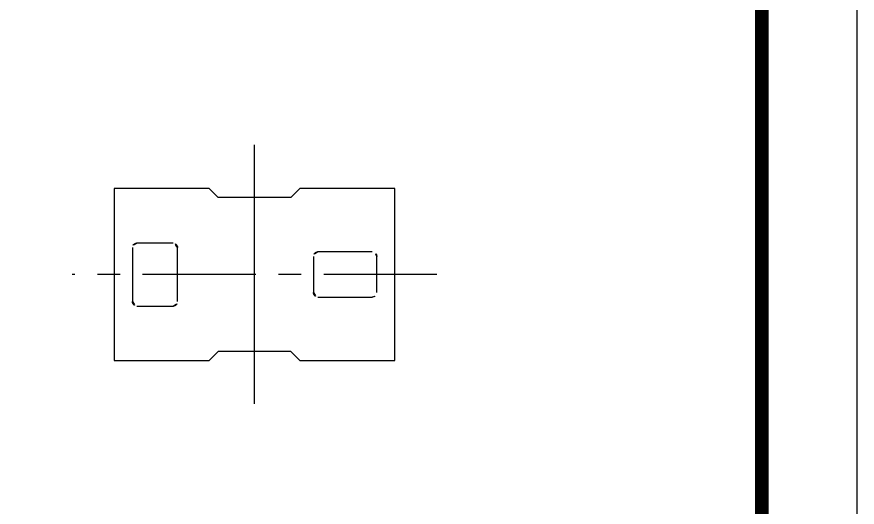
# Model space of a CAD drawing. Extents: x 16296675204 to 16296683393, y -37409618576 to -37409617244.
# Drawn here: x 16296679237.5 to 16296679330.3, y -37409617535.4 to -37409617481.2 of the extents above; entities that cross this region are included whole.
import ezdxf

# ---------------------------------------------------------------- set-up
doc = ezdxf.new("R2010")
doc.units = 0
doc.header["$LTSCALE"] = 10
doc.header["$MEASUREMENT"] = 0
doc.linetypes.add('CENTER', pattern=[2, 1.25, -0.25, 0.25, -0.25])
doc.layers.get('0').update_dxf_attribs({"linetype": 'CONTINUOUS'})

msp = doc.modelspace()

# ---------------------------------------------------------------- linework, layer by layer
at = {"color": 1, "linetype": 'CENTER'}
for p, q in [((16296679263.728201, -37409617523.978447), (16296679263.728201, -37409617495.354111)), ((16296679283.86544, -37409617509.666283), (16296679243.59096, -37409617509.666283))]:
    msp.add_line(p, q, dxfattribs=at)
at = {"ltscale": 0.5}
for p, q in [((16296679259.728201, -37409617501.166283), (16296679258.728201, -37409617500.166267)), ((16296679267.728201, -37409617501.166283), (16296679268.72821, -37409617500.166267)), ((16296679267.728201, -37409617501.166283), (16296679259.728201, -37409617501.166283)), ((16296679259.728201, -37409617518.16629), (16296679258.728201, -37409617519.166298)), ((16296679267.728201, -37409617518.16629), (16296679259.728201, -37409617518.16629)), ((16296679267.728201, -37409617518.16629), (16296679268.72821, -37409617519.166298))]:
    msp.add_line(p, q, dxfattribs=at)
msp.add_lwpolyline([(16296678679.306351, -37409617903.983459), (16296679330.306351, -37409617903.983459), (16296679330.306351, -37409617426.983459), (16296678679.306351, -37409617426.983459)], close=True, dxfattribs=at)
at = {"color": 5, "linetype": 'ByBlock', "lineweight": 200, "const_width": 1.5}
msp.add_lwpolyline([(16296678689.774549, -37409617883.558739), (16296679319.774549, -37409617883.558739), (16296679319.774549, -37409617438.058739), (16296678689.774549, -37409617438.058739)], close=True, dxfattribs=at)
at = {"ltscale": 0.5}
for points in [[(16296679258.72821, -37409617500.166283), (16296679248.228201, -37409617500.166283), (16296679248.228201, -37409617519.166283), (16296679258.72823, -37409617519.166283)], [(16296679268.728189, -37409617519.166283), (16296679279.228201, -37409617519.166283), (16296679279.228201, -37409617500.166283), (16296679268.728201, -37409617500.166283)], [(16296679254.72871, -37409617506.190208), (16296679250.72871, -37409617506.190208)], [(16296679250.228201, -37409617506.666283), (16296679250.228201, -37409617512.666283)], [(16296679255.228201, -37409617512.667664), (16296679255.228201, -37409617506.667664)], [(16296679276.728201, -37409617507.16433), (16296679270.728201, -37409617507.16433)], [(16296679270.22821, -37409617507.666283), (16296679270.22821, -37409617511.666283)], [(16296679277.228201, -37409617511.666283), (16296679277.228201, -37409617507.666283)], [(16296679270.728201, -37409617512.166283), (16296679276.728201, -37409617512.166283)], [(16296679250.728201, -37409617513.166069), (16296679254.728201, -37409617513.166069)]]:
    msp.add_lwpolyline(points, dxfattribs=at)
for centre, radius, start, end in [((16296679250.727329, -37409617506.690208), 0.500002, 89.84175798, 180), ((16296679254.72871, -37409617506.690208), 0.5, 359.84175798, 90), ((16296679270.728201, -37409617507.66433), 0.5, 90, 180.22381221), ((16296679276.728201, -37409617507.66433), 0.5, 0, 90), ((16296679270.72821, -37409617511.666283), 0.500008, 179.77706629, 269.9986886), ((16296679276.728201, -37409617511.666283), 0.5, 270, 0), ((16296679250.728201, -37409617512.666069), 0.500002, 180, 270.15824202), ((16296679254.728201, -37409617512.666069), 0.5, 270, 0.15824202)]:
    msp.add_arc(centre, radius, start, end, dxfattribs=at)

doc.saveas('drawing.dxf')
